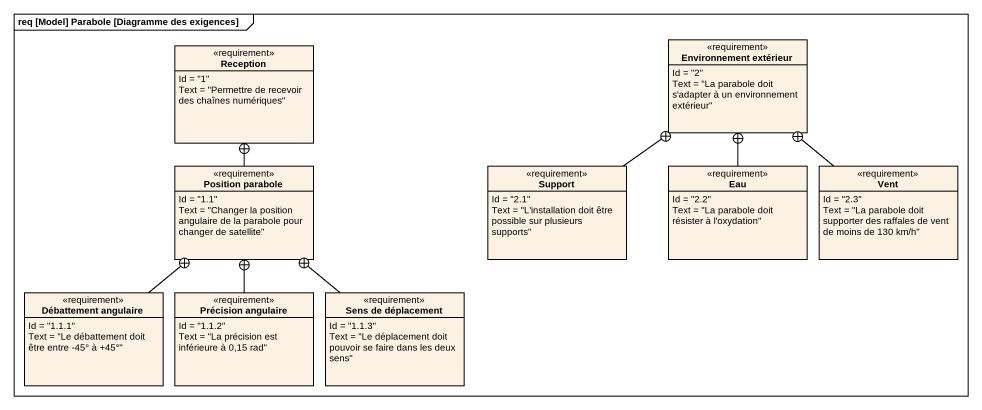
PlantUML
@startuml
mainframe req [Model] Parabole [Diagramme des exigences]
hide circle
hide empty members
class Reception <<requirement>> {
  Id = "1"
  Text = "Permettre de recevoir des chaînes numériques"
}
class "Environnement extérieur" as Environnement_extérieur <<requirement>> {
  Id = "2"
  Text = "La parabole doit s'adapter à un environnement extérieur"
}
class "Position parabole" as Position_parabole <<requirement>> {
  Id = "1.1"
  Text = "Changer la position angulaire de la parabole pour changer de satellite"
}
class Support <<requirement>> {
  Id = "2.1"
  Text = "L'installation doit être possible sur plusieurs supports"
}
class Eau <<requirement>> {
  Id = "2.2"
  Text = "La parabole doit résister à l'oxydation"
}
class Vent <<requirement>> {
  Id = "2.3"
  Text = "La parabole doit supporter des raffales de vent de moins de 130 km/h"
}
class "Débattement angulaire" as Débattement_angulaire <<requirement>> {
  Id = "1.1.1"
  Text = "Le débattement doit être entre -45° à +45°"
}
class "Précision angulaire" as Précision_angulaire <<requirement>> {
  Id = "1.1.2"
  Text = "La précision est inférieure à 0,15 rad"
}
class "Sens de déplacement" as Sens_de_déplacement <<requirement>> {
  Id = "1.1.3"
  Text = "Le déplacement doit pouvoir se faire dans les deux sens"
}
Position_parabole -up-+ Reception
Support -up-+ Environnement_extérieur
Eau -up-+ Environnement_extérieur
Vent -up-+ Environnement_extérieur
Débattement_angulaire -up-+ Position_parabole
Précision_angulaire -up-+ Position_parabole
Sens_de_déplacement -up-+ Position_parabole
@enduml
